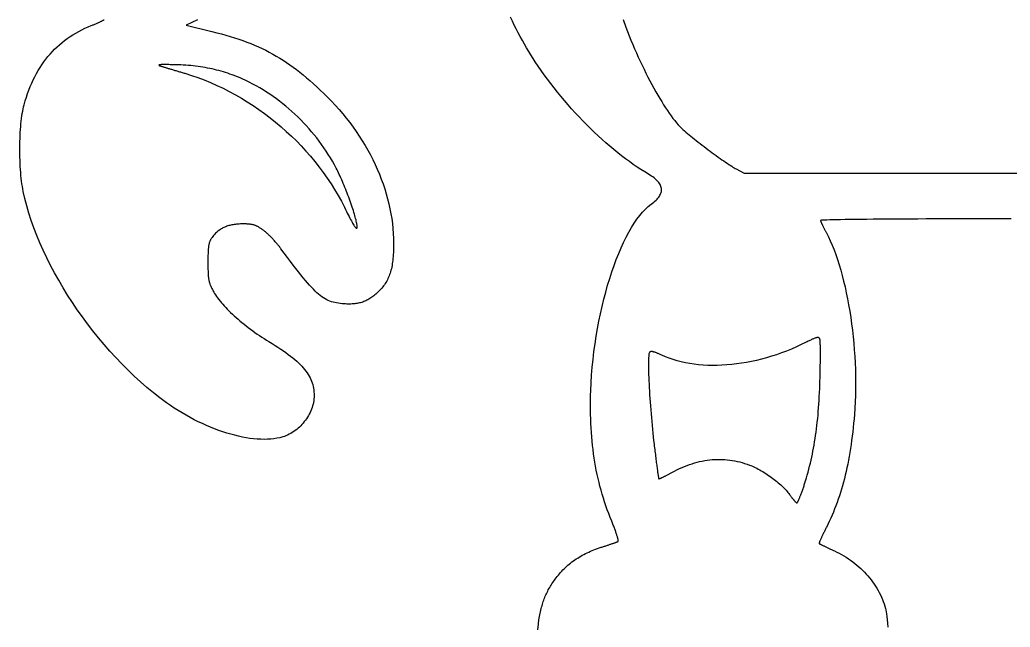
# Model space of a CAD drawing. Extents: x -419 to 419, y -275 to 1047.
# Drawn here: x -190.9 to -137.2, y 295.7 to 328.6 of the extents above; entities that cross this region are included whole.
import ezdxf

# ---------------------------------------------------------------- set-up
doc = ezdxf.new("R2010")
doc.units = 0
doc.layers.get('0').update_dxf_attribs({"linetype": 'CONTINUOUS'})

msp = doc.modelspace()

# ---------------------------------------------------------------- linework, layer by layer
for points in [[(-181.275, 328.588), (-181.892, 328.306), (-180.493, 327.957), (-180.234, 327.891), (-179.982, 327.824), (-179.737, 327.755), (-179.498, 327.684), (-179.265, 327.611), (-179.038, 327.536), (-178.816, 327.458), (-178.599, 327.378), (-178.387, 327.296), (-178.179, 327.21), (-177.975, 327.122), (-177.775, 327.03), (-177.579, 326.934), (-177.385, 326.835), (-177.194, 326.732), (-177.006, 326.625), (-176.82, 326.514), (-176.635, 326.398), (-176.452, 326.278), (-176.269, 326.153), (-176.088, 326.023), (-175.907, 325.888), (-175.726, 325.747), (-175.544, 325.601), (-175.362, 325.449), (-175.179, 325.291), (-174.995, 325.127), (-174.809, 324.957), (-174.622, 324.78), (-174.431, 324.597), (-174.239, 324.406), (-174.021, 324.184), (-173.81, 323.958), (-173.605, 323.729), (-173.406, 323.496), (-173.213, 323.259), (-173.027, 323.02), (-172.847, 322.777), (-172.673, 322.532), (-172.507, 322.284), (-172.347, 322.034), (-172.193, 321.781), (-172.047, 321.526), (-171.907, 321.269), (-171.774, 321.011), (-171.649, 320.75), (-171.53, 320.488), (-171.419, 320.224), (-171.314, 319.959), (-171.218, 319.693), (-171.128, 319.426), (-171.046, 319.158), (-170.971, 318.89), (-170.904, 318.62), (-170.844, 318.351), (-170.793, 318.081), (-170.749, 317.812), (-170.713, 317.542), (-170.684, 317.273), (-170.664, 317.004), (-170.652, 316.735), (-170.648, 316.468), (-170.648, 316.341), (-170.65, 316.218), (-170.654, 316.099), (-170.658, 315.984), (-170.665, 315.873), (-170.672, 315.765), (-170.681, 315.661), (-170.692, 315.56), (-170.704, 315.462), (-170.718, 315.367), (-170.734, 315.275), (-170.751, 315.186), (-170.77, 315.1), (-170.79, 315.016), (-170.813, 314.935), (-170.837, 314.856), (-170.863, 314.779), (-170.891, 314.705), (-170.921, 314.632), (-170.953, 314.562), (-170.987, 314.493), (-171.023, 314.426), (-171.061, 314.36), (-171.102, 314.296), (-171.144, 314.233), (-171.188, 314.171), (-171.235, 314.111), (-171.284, 314.051), (-171.336, 313.992), (-171.389, 313.934), (-171.445, 313.876), (-171.499, 313.824), (-171.553, 313.773), (-171.606, 313.725), (-171.659, 313.679), (-171.713, 313.635), (-171.766, 313.594), (-171.82, 313.555), (-171.873, 313.517), (-171.927, 313.482), (-171.982, 313.449), (-172.037, 313.418), (-172.092, 313.389), (-172.148, 313.363), (-172.204, 313.338), (-172.261, 313.315), (-172.319, 313.294), (-172.378, 313.275), (-172.438, 313.257), (-172.499, 313.242), (-172.56, 313.228), (-172.623, 313.217), (-172.688, 313.207), (-172.753, 313.199), (-172.82, 313.192), (-172.888, 313.187), (-172.957, 313.184), (-173.029, 313.183), (-173.101, 313.183), (-173.176, 313.185), (-173.252, 313.188), (-173.33, 313.193), (-173.438, 313.202), (-173.541, 313.213), (-173.641, 313.226), (-173.738, 313.242), (-173.831, 313.262), (-173.922, 313.285), (-174.012, 313.311), (-174.1, 313.343), (-174.186, 313.379), (-174.273, 313.42), (-174.359, 313.467), (-174.445, 313.52), (-174.532, 313.579), (-174.621, 313.645), (-174.711, 313.718), (-174.803, 313.798), (-174.898, 313.887), (-174.996, 313.984), (-175.098, 314.09), (-175.203, 314.204), (-175.313, 314.329), (-175.427, 314.463), (-175.547, 314.607), (-175.673, 314.763), (-175.805, 314.929), (-175.943, 315.107), (-176.089, 315.296), (-176.242, 315.498), (-176.404, 315.713), (-176.573, 315.941), (-176.752, 316.182), (-176.78, 316.219), (-176.809, 316.257), (-176.838, 316.295), (-176.869, 316.333), (-176.9, 316.372), (-176.931, 316.41), (-176.964, 316.449), (-176.997, 316.488), (-177.03, 316.526), (-177.063, 316.564), (-177.097, 316.603), (-177.131, 316.64), (-177.166, 316.678), (-177.2, 316.715), (-177.235, 316.751), (-177.269, 316.787), (-177.303, 316.822), (-177.337, 316.857), (-177.371, 316.89), (-177.405, 316.923), (-177.438, 316.955), (-177.471, 316.986), (-177.503, 317.015), (-177.534, 317.044), (-177.565, 317.071), (-177.595, 317.097), (-177.624, 317.122), (-177.653, 317.145), (-177.68, 317.166), (-177.707, 317.186), (-177.732, 317.204), (-177.771, 317.231), (-177.808, 317.256), (-177.843, 317.28), (-177.878, 317.302), (-177.911, 317.323), (-177.944, 317.343), (-177.975, 317.361), (-178.007, 317.379), (-178.037, 317.395), (-178.068, 317.41), (-178.098, 317.423), (-178.128, 317.436), (-178.158, 317.448), (-178.189, 317.458), (-178.22, 317.468), (-178.251, 317.477), (-178.283, 317.485), (-178.316, 317.492), (-178.349, 317.498), (-178.384, 317.503), (-178.42, 317.508), (-178.457, 317.512), (-178.496, 317.515), (-178.536, 317.518), (-178.578, 317.52), (-178.621, 317.522), (-178.667, 317.523), (-178.715, 317.524), (-178.765, 317.524), (-178.818, 317.524), (-178.873, 317.523), (-178.945, 317.522), (-179.016, 317.519), (-179.085, 317.515), (-179.152, 317.51), (-179.217, 317.503), (-179.282, 317.495), (-179.344, 317.485), (-179.406, 317.474), (-179.465, 317.462), (-179.524, 317.448), (-179.581, 317.432), (-179.636, 317.415), (-179.691, 317.397), (-179.744, 317.377), (-179.795, 317.356), (-179.846, 317.333), (-179.896, 317.309), (-179.944, 317.283), (-179.991, 317.255), (-180.037, 317.226), (-180.082, 317.195), (-180.126, 317.163), (-180.169, 317.129), (-180.212, 317.093), (-180.253, 317.056), (-180.293, 317.017), (-180.333, 316.976), (-180.371, 316.934), (-180.409, 316.89), (-180.446, 316.844), (-180.483, 316.796), (-180.501, 316.772), (-180.518, 316.747), (-180.534, 316.722), (-180.55, 316.697), (-180.564, 316.673), (-180.578, 316.647), (-180.591, 316.622), (-180.603, 316.595), (-180.614, 316.568), (-180.624, 316.54), (-180.634, 316.51), (-180.643, 316.48), (-180.651, 316.448), (-180.658, 316.414), (-180.665, 316.379), (-180.672, 316.341), (-180.677, 316.302), (-180.682, 316.261), (-180.687, 316.217), (-180.691, 316.17), (-180.695, 316.121), (-180.698, 316.07), (-180.7, 316.015), (-180.703, 315.957), (-180.704, 315.896), (-180.706, 315.831), (-180.707, 315.763), (-180.708, 315.691), (-180.709, 315.615), (-180.709, 315.535), (-180.709, 315.452), (-180.709, 315.362), (-180.709, 315.277), (-180.708, 315.197), (-180.707, 315.121), (-180.706, 315.049), (-180.704, 314.981), (-180.702, 314.917), (-180.7, 314.856), (-180.696, 314.799), (-180.693, 314.744), (-180.688, 314.692), (-180.683, 314.642), (-180.677, 314.594), (-180.671, 314.549), (-180.663, 314.505), (-180.655, 314.462), (-180.645, 314.421), (-180.635, 314.381), (-180.624, 314.341), (-180.611, 314.302), (-180.598, 314.263), (-180.583, 314.225), (-180.567, 314.186), (-180.55, 314.146), (-180.532, 314.106), (-180.512, 314.064), (-180.49, 314.022), (-180.468, 313.978), (-180.443, 313.932), (-180.418, 313.885), (-180.39, 313.835), (-180.345, 313.757), (-180.295, 313.677), (-180.241, 313.596), (-180.182, 313.513), (-180.12, 313.429), (-180.053, 313.344), (-179.981, 313.257), (-179.907, 313.17), (-179.828, 313.082), (-179.746, 312.993), (-179.66, 312.903), (-179.571, 312.813), (-179.478, 312.722), (-179.383, 312.632), (-179.284, 312.541), (-179.183, 312.449), (-179.079, 312.358), (-178.972, 312.267), (-178.863, 312.177), (-178.751, 312.086), (-178.638, 311.996), (-178.522, 311.907), (-178.404, 311.819), (-178.284, 311.731), (-178.162, 311.644), (-178.039, 311.558), (-177.915, 311.474), (-177.789, 311.39), (-177.661, 311.308), (-177.533, 311.228), (-177.404, 311.149), (-177.233, 311.046), (-177.069, 310.944), (-176.913, 310.843), (-176.763, 310.745), (-176.62, 310.647), (-176.484, 310.552), (-176.355, 310.457), (-176.232, 310.363), (-176.115, 310.27), (-176.004, 310.179), (-175.9, 310.087), (-175.802, 309.997), (-175.71, 309.907), (-175.624, 309.817), (-175.543, 309.727), (-175.468, 309.638), (-175.399, 309.548), (-175.335, 309.459), (-175.277, 309.369), (-175.224, 309.278), (-175.176, 309.187), (-175.133, 309.096), (-175.095, 309.004), (-175.061, 308.91), (-175.033, 308.816), (-175.009, 308.721), (-174.99, 308.624), (-174.975, 308.526), (-174.965, 308.427), (-174.959, 308.326), (-174.957, 308.223), (-174.959, 308.131), (-174.966, 308.038), (-174.978, 307.945), (-174.994, 307.853), (-175.014, 307.76), (-175.038, 307.668), (-175.067, 307.577), (-175.099, 307.487), (-175.135, 307.397), (-175.175, 307.309), (-175.219, 307.222), (-175.266, 307.136), (-175.316, 307.052), (-175.37, 306.969), (-175.426, 306.889), (-175.486, 306.81), (-175.549, 306.734), (-175.614, 306.66), (-175.682, 306.588), (-175.752, 306.519), (-175.825, 306.453), (-175.9, 306.39), (-175.977, 306.33), (-176.056, 306.273), (-176.138, 306.22), (-176.221, 306.17), (-176.305, 306.124), (-176.392, 306.082), (-176.479, 306.044), (-176.568, 306.01), (-176.659, 305.981), (-176.81, 305.94), (-176.968, 305.907), (-177.133, 305.882), (-177.303, 305.864), (-177.479, 305.853), (-177.66, 305.85), (-177.846, 305.853), (-178.037, 305.864), (-178.232, 305.882), (-178.43, 305.906), (-178.633, 305.938), (-178.839, 305.976), (-179.048, 306.02), (-179.26, 306.071), (-179.474, 306.129), (-179.69, 306.192), (-179.907, 306.262), (-180.126, 306.338), (-180.347, 306.42), (-180.567, 306.508), (-180.789, 306.601), (-181.01, 306.701), (-181.231, 306.806), (-181.452, 306.916), (-181.672, 307.032), (-181.89, 307.153), (-182.107, 307.28), (-182.323, 307.411), (-182.536, 307.548), (-182.746, 307.689), (-182.954, 307.836), (-183.311, 308.101), (-183.665, 308.379), (-184.015, 308.669), (-184.362, 308.971), (-184.703, 309.283), (-185.04, 309.606), (-185.372, 309.939), (-185.698, 310.28), (-186.018, 310.63), (-186.332, 310.988), (-186.638, 311.354), (-186.938, 311.726), (-187.23, 312.104), (-187.513, 312.488), (-187.789, 312.877), (-188.055, 313.27), (-188.312, 313.667), (-188.56, 314.067), (-188.797, 314.47), (-189.024, 314.874), (-189.24, 315.281), (-189.445, 315.687), (-189.638, 316.095), (-189.819, 316.501), (-189.988, 316.907), (-190.144, 317.311), (-190.286, 317.713), (-190.415, 318.112), (-190.529, 318.508), (-190.63, 318.9), (-190.715, 319.288), (-190.74, 319.42), (-190.763, 319.558), (-190.785, 319.701), (-190.804, 319.848), (-190.822, 320), (-190.839, 320.155), (-190.853, 320.314), (-190.865, 320.476), (-190.876, 320.641), (-190.885, 320.807), (-190.892, 320.975), (-190.898, 321.144), (-190.901, 321.314), (-190.903, 321.484), (-190.904, 321.654), (-190.902, 321.823), (-190.899, 321.991), (-190.893, 322.158), (-190.887, 322.323), (-190.878, 322.485), (-190.868, 322.645), (-190.856, 322.801), (-190.842, 322.953), (-190.826, 323.102), (-190.809, 323.245), (-190.79, 323.384), (-190.77, 323.517), (-190.747, 323.645), (-190.723, 323.765), (-190.697, 323.88), (-190.67, 323.986), (-190.611, 324.191), (-190.549, 324.392), (-190.482, 324.587), (-190.412, 324.779), (-190.337, 324.966), (-190.259, 325.148), (-190.177, 325.327), (-190.091, 325.5), (-190.001, 325.67), (-189.907, 325.834), (-189.809, 325.995), (-189.707, 326.151), (-189.602, 326.302), (-189.492, 326.449), (-189.379, 326.592), (-189.261, 326.73), (-189.14, 326.864), (-189.015, 326.994), (-188.886, 327.119), (-188.752, 327.239), (-188.615, 327.355), (-188.474, 327.467), (-188.329, 327.575), (-188.181, 327.678), (-188.028, 327.776), (-187.871, 327.87), (-187.71, 327.96), (-187.546, 328.045), (-187.377, 328.126), (-187.205, 328.203), (-187.028, 328.275), (-186.987, 328.291), (-186.947, 328.308), (-186.907, 328.324), (-186.867, 328.34), (-186.829, 328.356), (-186.791, 328.372), (-186.754, 328.388), (-186.717, 328.404), (-186.682, 328.42), (-186.648, 328.435), (-186.615, 328.45), (-186.582, 328.465), (-186.551, 328.48), (-186.522, 328.494), (-186.493, 328.508), (-186.466, 328.522), (-186.44, 328.535), (-186.415, 328.548), (-186.392, 328.56), (-186.371, 328.572), (-186.351, 328.584), (-186.333, 328.594)], [(-162.832, 295.526), (-162.817, 295.688), (-162.804, 295.823), (-162.793, 295.931), (-162.783, 296.011), (-162.776, 296.063), (-162.76, 296.157), (-162.743, 296.248), (-162.725, 296.338), (-162.707, 296.426), (-162.688, 296.511), (-162.669, 296.595), (-162.649, 296.677), (-162.628, 296.757), (-162.606, 296.835), (-162.583, 296.913), (-162.559, 296.988), (-162.534, 297.063), (-162.509, 297.136), (-162.482, 297.208), (-162.454, 297.279), (-162.426, 297.349), (-162.396, 297.418), (-162.364, 297.486), (-162.332, 297.554), (-162.298, 297.621), (-162.264, 297.688), (-162.227, 297.754), (-162.19, 297.82), (-162.151, 297.886), (-162.11, 297.952), (-162.068, 298.018), (-162.025, 298.084), (-161.98, 298.15), (-161.933, 298.216), (-161.885, 298.282), (-161.835, 298.349), (-161.777, 298.424), (-161.718, 298.497), (-161.658, 298.569), (-161.597, 298.639), (-161.534, 298.707), (-161.47, 298.775), (-161.405, 298.84), (-161.338, 298.905), (-161.27, 298.968), (-161.2, 299.029), (-161.129, 299.089), (-161.057, 299.148), (-160.983, 299.205), (-160.908, 299.261), (-160.831, 299.315), (-160.753, 299.368), (-160.673, 299.42), (-160.592, 299.47), (-160.51, 299.519), (-160.426, 299.566), (-160.341, 299.613), (-160.254, 299.657), (-160.166, 299.701), (-160.076, 299.743), (-159.984, 299.784), (-159.891, 299.823), (-159.797, 299.861), (-159.701, 299.898), (-159.603, 299.933), (-159.504, 299.968), (-159.403, 300), (-159.359, 300.015), (-159.314, 300.029), (-159.271, 300.043), (-159.227, 300.057), (-159.184, 300.071), (-159.142, 300.085), (-159.101, 300.098), (-159.06, 300.112), (-159.02, 300.125), (-158.981, 300.138), (-158.943, 300.15), (-158.906, 300.163), (-158.87, 300.175), (-158.835, 300.187), (-158.802, 300.198), (-158.769, 300.209), (-158.738, 300.22), (-158.709, 300.231), (-158.68, 300.24), (-158.654, 300.25), (-158.629, 300.259), (-158.605, 300.267), (-158.584, 300.275), (-158.564, 300.283), (-158.546, 300.29), (-158.53, 300.296), (-158.516, 300.302), (-158.504, 300.307), (-158.494, 300.311), (-158.486, 300.315), (-158.481, 300.318), (-158.477, 300.322), (-158.474, 300.329), (-158.473, 300.339), (-158.473, 300.351), (-158.474, 300.366), (-158.476, 300.384), (-158.48, 300.404), (-158.484, 300.426), (-158.49, 300.451), (-158.496, 300.478), (-158.504, 300.507), (-158.512, 300.538), (-158.522, 300.571), (-158.532, 300.606), (-158.544, 300.643), (-158.556, 300.681), (-158.569, 300.721), (-158.583, 300.763), (-158.598, 300.806), (-158.613, 300.851), (-158.629, 300.897), (-158.647, 300.945), (-158.664, 300.993), (-158.683, 301.043), (-158.702, 301.094), (-158.722, 301.146), (-158.742, 301.199), (-158.763, 301.252), (-158.785, 301.306), (-158.807, 301.361), (-158.83, 301.417), (-158.913, 301.624), (-158.993, 301.832), (-159.07, 302.04), (-159.143, 302.248), (-159.214, 302.458), (-159.281, 302.668), (-159.344, 302.879), (-159.405, 303.092), (-159.463, 303.305), (-159.517, 303.52), (-159.568, 303.736), (-159.617, 303.953), (-159.662, 304.172), (-159.704, 304.393), (-159.743, 304.615), (-159.779, 304.839), (-159.811, 305.065), (-159.841, 305.293), (-159.868, 305.524), (-159.892, 305.756), (-159.913, 305.991), (-159.931, 306.228), (-159.946, 306.468), (-159.958, 306.711), (-159.967, 306.956), (-159.973, 307.204), (-159.977, 307.455), (-159.977, 307.71), (-159.975, 307.967), (-159.97, 308.228), (-159.962, 308.492), (-159.943, 308.914), (-159.916, 309.338), (-159.881, 309.761), (-159.839, 310.183), (-159.789, 310.604), (-159.732, 311.023), (-159.668, 311.439), (-159.598, 311.85), (-159.521, 312.258), (-159.438, 312.66), (-159.349, 313.056), (-159.254, 313.446), (-159.154, 313.828), (-159.048, 314.202), (-158.938, 314.567), (-158.823, 314.922), (-158.703, 315.267), (-158.579, 315.601), (-158.451, 315.923), (-158.32, 316.232), (-158.184, 316.528), (-158.046, 316.81), (-157.904, 317.077), (-157.76, 317.329), (-157.613, 317.564), (-157.463, 317.782), (-157.312, 317.983), (-157.158, 318.165), (-157.003, 318.328), (-156.847, 318.47), (-156.689, 318.593), (-156.615, 318.647), (-156.546, 318.701), (-156.483, 318.755), (-156.424, 318.808), (-156.371, 318.862), (-156.324, 318.916), (-156.281, 318.97), (-156.244, 319.023), (-156.212, 319.077), (-156.185, 319.131), (-156.164, 319.184), (-156.148, 319.237), (-156.137, 319.291), (-156.131, 319.344), (-156.131, 319.397), (-156.135, 319.449), (-156.145, 319.502), (-156.161, 319.555), (-156.181, 319.607), (-156.207, 319.66), (-156.238, 319.712), (-156.275, 319.764), (-156.316, 319.816), (-156.363, 319.867), (-156.415, 319.919), (-156.472, 319.97), (-156.535, 320.021), (-156.603, 320.072), (-156.676, 320.123), (-156.754, 320.173), (-156.837, 320.223), (-157.04, 320.345), (-157.245, 320.473), (-157.452, 320.609), (-157.66, 320.751), (-157.87, 320.9), (-158.08, 321.056), (-158.292, 321.217), (-158.503, 321.385), (-158.715, 321.558), (-158.928, 321.736), (-159.139, 321.92), (-159.351, 322.109), (-159.562, 322.302), (-159.772, 322.5), (-159.981, 322.702), (-160.188, 322.908), (-160.394, 323.117), (-160.598, 323.331), (-160.8, 323.547), (-161, 323.767), (-161.197, 323.989), (-161.391, 324.214), (-161.582, 324.442), (-161.77, 324.671), (-161.955, 324.903), (-162.135, 325.136), (-162.312, 325.37), (-162.485, 325.605), (-162.653, 325.842), (-162.816, 326.079), (-162.974, 326.316), (-163.093, 326.5), (-163.21, 326.687), (-163.327, 326.879), (-163.442, 327.073), (-163.557, 327.271), (-163.67, 327.472), (-163.781, 327.676), (-163.891, 327.882), (-164, 328.091), (-164.106, 328.302), (-164.211, 328.514), (-164.314, 328.728)], [(-158.216, 328.606), (-158.06, 328.181), (-157.97, 327.948), (-157.878, 327.715), (-157.784, 327.483), (-157.687, 327.252), (-157.589, 327.023), (-157.489, 326.795), (-157.388, 326.57), (-157.285, 326.347), (-157.182, 326.127), (-157.077, 325.911), (-156.971, 325.697), (-156.865, 325.488), (-156.758, 325.282), (-156.652, 325.081), (-156.545, 324.884), (-156.438, 324.693), (-156.331, 324.507), (-156.225, 324.326), (-156.12, 324.152), (-156.015, 323.984), (-155.911, 323.822), (-155.809, 323.667), (-155.707, 323.52), (-155.608, 323.38), (-155.51, 323.248), (-155.413, 323.125), (-155.319, 323.009), (-155.227, 322.903), (-155.138, 322.806), (-155.051, 322.718), (-154.967, 322.64), (-154.892, 322.575), (-154.812, 322.507), (-154.727, 322.435), (-154.638, 322.361), (-154.545, 322.285), (-154.448, 322.207), (-154.348, 322.127), (-154.246, 322.046), (-154.141, 321.964), (-154.034, 321.881), (-153.926, 321.798), (-153.817, 321.714), (-153.707, 321.631), (-153.597, 321.548), (-153.487, 321.466), (-153.377, 321.385), (-153.269, 321.306), (-153.162, 321.228), (-153.056, 321.152), (-152.953, 321.078), (-152.853, 321.007), (-152.755, 320.939), (-152.661, 320.874), (-152.571, 320.813), (-152.485, 320.755), (-152.404, 320.702), (-152.328, 320.653), (-152.257, 320.608), (-152.193, 320.569), (-152.134, 320.535), (-152.083, 320.507), (-151.655, 320.282), (-137.505, 320.282), (-136.374, 320.282)], [(-172.657, 317.609), (-172.67, 317.672), (-172.685, 317.741), (-172.704, 317.815), (-172.724, 317.893), (-172.747, 317.976), (-172.773, 318.063), (-172.8, 318.153), (-172.829, 318.247), (-172.86, 318.344), (-172.893, 318.443), (-172.928, 318.545), (-172.964, 318.648), (-173.001, 318.754), (-173.039, 318.86), (-173.078, 318.967), (-173.119, 319.076), (-173.16, 319.184), (-173.202, 319.292), (-173.244, 319.4), (-173.287, 319.507), (-173.33, 319.613), (-173.374, 319.718), (-173.417, 319.821), (-173.46, 319.922), (-173.504, 320.02), (-173.547, 320.116), (-173.589, 320.208), (-173.631, 320.297), (-173.672, 320.383), (-173.712, 320.464), (-173.752, 320.541), (-173.854, 320.732), (-173.96, 320.921), (-174.071, 321.108), (-174.185, 321.293), (-174.303, 321.476), (-174.425, 321.657), (-174.551, 321.835), (-174.68, 322.011), (-174.813, 322.184), (-174.95, 322.355), (-175.089, 322.523), (-175.232, 322.688), (-175.378, 322.851), (-175.528, 323.01), (-175.68, 323.167), (-175.835, 323.321), (-175.994, 323.471), (-176.155, 323.619), (-176.319, 323.763), (-176.485, 323.903), (-176.654, 324.04), (-176.826, 324.174), (-177, 324.304), (-177.176, 324.431), (-177.355, 324.553), (-177.536, 324.672), (-177.719, 324.787), (-177.904, 324.898), (-178.091, 325.005), (-178.28, 325.108), (-178.471, 325.207), (-178.585, 325.263), (-178.7, 325.318), (-178.815, 325.371), (-178.931, 325.422), (-179.046, 325.472), (-179.163, 325.519), (-179.279, 325.565), (-179.397, 325.609), (-179.515, 325.651), (-179.633, 325.691), (-179.752, 325.73), (-179.872, 325.767), (-179.992, 325.802), (-180.114, 325.835), (-180.236, 325.867), (-180.358, 325.896), (-180.482, 325.925), (-180.606, 325.951), (-180.732, 325.976), (-180.858, 325.999), (-180.986, 326.02), (-181.114, 326.04), (-181.244, 326.058), (-181.374, 326.075), (-181.506, 326.09), (-181.639, 326.103), (-181.773, 326.114), (-181.909, 326.124), (-182.045, 326.133), (-182.183, 326.139), (-182.323, 326.145), (-182.42, 326.148), (-182.512, 326.15), (-182.599, 326.153), (-182.68, 326.155), (-182.757, 326.156), (-182.829, 326.158), (-182.896, 326.159), (-182.958, 326.16), (-183.015, 326.16), (-183.068, 326.16), (-183.117, 326.16), (-183.16, 326.159), (-183.2, 326.158), (-183.235, 326.157), (-183.266, 326.155), (-183.292, 326.153), (-183.315, 326.15), (-183.333, 326.148), (-183.348, 326.144), (-183.358, 326.14), (-183.365, 326.136), (-183.368, 326.132), (-183.367, 326.127), (-183.363, 326.121), (-183.355, 326.115), (-183.344, 326.109), (-183.329, 326.102), (-183.311, 326.095), (-183.29, 326.087), (-183.265, 326.079), (-183.238, 326.071), (-183.216, 326.064), (-183.193, 326.057), (-183.167, 326.049), (-183.14, 326.041), (-183.11, 326.032), (-183.079, 326.023), (-183.046, 326.013), (-183.011, 326.002), (-182.975, 325.991), (-182.937, 325.98), (-182.897, 325.968), (-182.857, 325.956), (-182.815, 325.944), (-182.772, 325.931), (-182.728, 325.918), (-182.683, 325.904), (-182.637, 325.891), (-182.591, 325.877), (-182.543, 325.863), (-182.496, 325.848), (-182.447, 325.834), (-182.398, 325.819), (-182.349, 325.805), (-182.3, 325.79), (-182.251, 325.775), (-182.201, 325.761), (-182.152, 325.746), (-182.102, 325.731), (-182.053, 325.717), (-182.004, 325.702), (-181.956, 325.688), (-181.605, 325.578), (-181.256, 325.458), (-180.91, 325.327), (-180.566, 325.187), (-180.225, 325.036), (-179.888, 324.876), (-179.553, 324.706), (-179.223, 324.527), (-178.897, 324.339), (-178.575, 324.143), (-178.257, 323.938), (-177.945, 323.724), (-177.637, 323.503), (-177.335, 323.274), (-177.039, 323.038), (-176.749, 322.794), (-176.465, 322.543), (-176.188, 322.285), (-175.918, 322.021), (-175.655, 321.751), (-175.399, 321.474), (-175.151, 321.192), (-174.911, 320.904), (-174.68, 320.61), (-174.457, 320.312), (-174.242, 320.009), (-174.037, 319.7), (-173.842, 319.388), (-173.656, 319.071), (-173.48, 318.751), (-173.314, 318.426), (-173.259, 318.314), (-173.206, 318.208), (-173.155, 318.107), (-173.107, 318.013), (-173.061, 317.924), (-173.018, 317.841), (-172.977, 317.764), (-172.938, 317.693), (-172.902, 317.628), (-172.868, 317.568), (-172.837, 317.515), (-172.807, 317.467), (-172.78, 317.424), (-172.755, 317.387), (-172.732, 317.356), (-172.712, 317.331), (-172.694, 317.311), (-172.678, 317.297), (-172.664, 317.288), (-172.652, 317.285), (-172.642, 317.287), (-172.635, 317.295), (-172.629, 317.309), (-172.625, 317.327), (-172.624, 317.352), (-172.624, 317.381), (-172.627, 317.416), (-172.631, 317.456), (-172.638, 317.502), (-172.646, 317.553), (-172.657, 317.609)], [(-137.181, 317.802), (-137.728, 317.802), (-138.267, 317.802), (-138.799, 317.801), (-139.321, 317.8), (-139.835, 317.799), (-140.338, 317.798), (-140.831, 317.797), (-141.312, 317.795), (-141.78, 317.793), (-142.236, 317.791), (-142.678, 317.789), (-143.105, 317.786), (-143.518, 317.784), (-143.914, 317.781), (-144.294, 317.778), (-144.656, 317.775), (-145, 317.771), (-145.326, 317.768), (-145.632, 317.765), (-145.917, 317.761), (-146.182, 317.757), (-146.424, 317.753), (-146.645, 317.749), (-146.842, 317.745), (-147.015, 317.741), (-147.164, 317.737), (-147.287, 317.732), (-147.384, 317.728), (-147.454, 317.723), (-147.497, 317.718), (-147.511, 317.714), (-147.511, 317.708), (-147.51, 317.701), (-147.508, 317.693), (-147.505, 317.683), (-147.501, 317.671), (-147.496, 317.659), (-147.491, 317.645), (-147.485, 317.629), (-147.478, 317.613), (-147.471, 317.595), (-147.463, 317.577), (-147.454, 317.557), (-147.445, 317.536), (-147.435, 317.514), (-147.424, 317.491), (-147.413, 317.468), (-147.402, 317.443), (-147.389, 317.418), (-147.377, 317.392), (-147.364, 317.366), (-147.35, 317.338), (-147.336, 317.311), (-147.322, 317.282), (-147.307, 317.253), (-147.292, 317.224), (-147.277, 317.194), (-147.261, 317.164), (-147.245, 317.134), (-147.229, 317.103), (-147.213, 317.072), (-147.196, 317.041), (-147.087, 316.831), (-146.982, 316.607), (-146.879, 316.371), (-146.78, 316.124), (-146.685, 315.865), (-146.592, 315.596), (-146.504, 315.317), (-146.418, 315.028), (-146.337, 314.731), (-146.259, 314.426), (-146.186, 314.113), (-146.116, 313.793), (-146.051, 313.467), (-145.989, 313.136), (-145.932, 312.799), (-145.879, 312.458), (-145.831, 312.112), (-145.787, 311.764), (-145.748, 311.412), (-145.714, 311.059), (-145.685, 310.704), (-145.66, 310.348), (-145.64, 309.992), (-145.626, 309.636), (-145.617, 309.281), (-145.613, 308.927), (-145.614, 308.576), (-145.621, 308.227), (-145.634, 307.882), (-145.652, 307.54), (-145.676, 307.203), (-145.697, 306.959), (-145.719, 306.719), (-145.743, 306.483), (-145.769, 306.25), (-145.797, 306.021), (-145.826, 305.796), (-145.857, 305.574), (-145.89, 305.355), (-145.925, 305.14), (-145.961, 304.928), (-146, 304.719), (-146.04, 304.513), (-146.083, 304.31), (-146.127, 304.11), (-146.173, 303.913), (-146.221, 303.719), (-146.272, 303.527), (-146.324, 303.338), (-146.378, 303.151), (-146.434, 302.967), (-146.493, 302.785), (-146.553, 302.606), (-146.616, 302.429), (-146.681, 302.253), (-146.747, 302.08), (-146.816, 301.909), (-146.888, 301.74), (-146.961, 301.572), (-147.037, 301.407), (-147.115, 301.242), (-147.195, 301.08), (-147.217, 301.035), (-147.24, 300.99), (-147.261, 300.946), (-147.283, 300.903), (-147.304, 300.861), (-147.324, 300.819), (-147.344, 300.778), (-147.363, 300.738), (-147.382, 300.699), (-147.4, 300.661), (-147.418, 300.624), (-147.435, 300.588), (-147.451, 300.553), (-147.467, 300.52), (-147.481, 300.488), (-147.495, 300.457), (-147.508, 300.428), (-147.521, 300.4), (-147.532, 300.374), (-147.543, 300.349), (-147.553, 300.327), (-147.561, 300.306), (-147.569, 300.286), (-147.576, 300.269), (-147.582, 300.254), (-147.587, 300.24), (-147.59, 300.229), (-147.593, 300.22), (-147.594, 300.212), (-147.595, 300.208), (-147.594, 300.205), (-147.591, 300.203), (-147.586, 300.201), (-147.579, 300.197), (-147.57, 300.192), (-147.559, 300.186), (-147.546, 300.18), (-147.531, 300.173), (-147.515, 300.164), (-147.496, 300.155), (-147.476, 300.145), (-147.454, 300.135), (-147.43, 300.124), (-147.405, 300.112), (-147.379, 300.099), (-147.351, 300.086), (-147.322, 300.072), (-147.291, 300.057), (-147.259, 300.042), (-147.226, 300.026), (-147.192, 300.01), (-147.157, 299.994), (-147.12, 299.977), (-147.083, 299.959), (-147.045, 299.941), (-147.006, 299.923), (-146.966, 299.905), (-146.926, 299.886), (-146.885, 299.867), (-146.843, 299.847), (-146.801, 299.828), (-146.758, 299.808), (-146.626, 299.745), (-146.497, 299.679), (-146.369, 299.609), (-146.244, 299.537), (-146.122, 299.461), (-146.001, 299.382), (-145.883, 299.3), (-145.768, 299.216), (-145.656, 299.128), (-145.546, 299.038), (-145.438, 298.946), (-145.334, 298.851), (-145.233, 298.753), (-145.134, 298.653), (-145.039, 298.551), (-144.947, 298.447), (-144.858, 298.341), (-144.772, 298.232), (-144.69, 298.122), (-144.611, 298.01), (-144.536, 297.896), (-144.464, 297.78), (-144.396, 297.663), (-144.331, 297.544), (-144.271, 297.424), (-144.214, 297.302), (-144.161, 297.179), (-144.112, 297.055), (-144.068, 296.93), (-144.027, 296.804), (-143.991, 296.677), (-143.974, 296.603), (-143.957, 296.508), (-143.939, 296.389), (-143.921, 296.247), (-143.902, 296.08), (-143.883, 295.888), (-143.863, 295.67)], [(-148.324, 303.603), (-148.277, 303.76), (-148.231, 303.917), (-148.187, 304.075), (-148.144, 304.233), (-148.103, 304.393), (-148.064, 304.553), (-148.026, 304.715), (-147.99, 304.877), (-147.955, 305.041), (-147.922, 305.207), (-147.89, 305.375), (-147.859, 305.544), (-147.831, 305.715), (-147.803, 305.888), (-147.777, 306.063), (-147.752, 306.241), (-147.729, 306.421), (-147.707, 306.603), (-147.687, 306.789), (-147.667, 306.977), (-147.649, 307.168), (-147.633, 307.362), (-147.617, 307.56), (-147.603, 307.76), (-147.59, 307.965), (-147.578, 308.173), (-147.567, 308.384), (-147.558, 308.6), (-147.55, 308.82), (-147.542, 309.044), (-147.539, 309.153), (-147.536, 309.261), (-147.534, 309.368), (-147.531, 309.474), (-147.529, 309.579), (-147.527, 309.682), (-147.525, 309.783), (-147.524, 309.882), (-147.522, 309.98), (-147.521, 310.075), (-147.52, 310.167), (-147.519, 310.257), (-147.519, 310.345), (-147.519, 310.429), (-147.519, 310.511), (-147.519, 310.589), (-147.519, 310.664), (-147.52, 310.736), (-147.521, 310.804), (-147.522, 310.868), (-147.523, 310.929), (-147.525, 310.985), (-147.526, 311.037), (-147.528, 311.084), (-147.53, 311.127), (-147.533, 311.165), (-147.535, 311.198), (-147.538, 311.226), (-147.541, 311.249), (-147.544, 311.267), (-147.547, 311.279), (-147.553, 311.293), (-147.559, 311.306), (-147.566, 311.318), (-147.573, 311.329), (-147.58, 311.339), (-147.589, 311.347), (-147.598, 311.354), (-147.608, 311.36), (-147.619, 311.365), (-147.631, 311.368), (-147.644, 311.371), (-147.658, 311.371), (-147.674, 311.371), (-147.691, 311.369), (-147.71, 311.366), (-147.73, 311.361), (-147.752, 311.356), (-147.776, 311.348), (-147.802, 311.339), (-147.829, 311.329), (-147.859, 311.317), (-147.891, 311.304), (-147.925, 311.289), (-147.961, 311.273), (-148, 311.255), (-148.042, 311.235), (-148.086, 311.214), (-148.132, 311.191), (-148.182, 311.166), (-148.234, 311.14), (-148.289, 311.112), (-148.553, 310.983), (-148.818, 310.861), (-149.086, 310.745), (-149.355, 310.637), (-149.625, 310.535), (-149.896, 310.44), (-150.167, 310.353), (-150.439, 310.272), (-150.711, 310.198), (-150.983, 310.132), (-151.254, 310.072), (-151.524, 310.02), (-151.793, 309.975), (-152.061, 309.937), (-152.327, 309.906), (-152.591, 309.882), (-152.853, 309.866), (-153.112, 309.857), (-153.368, 309.855), (-153.621, 309.861), (-153.871, 309.873), (-154.117, 309.894), (-154.359, 309.921), (-154.597, 309.956), (-154.83, 309.999), (-155.058, 310.049), (-155.281, 310.107), (-155.499, 310.172), (-155.711, 310.244), (-155.917, 310.324), (-156.116, 310.412), (-156.158, 310.432), (-156.198, 310.45), (-156.236, 310.467), (-156.273, 310.483), (-156.308, 310.498), (-156.342, 310.512), (-156.374, 310.526), (-156.405, 310.538), (-156.434, 310.549), (-156.462, 310.559), (-156.489, 310.568), (-156.514, 310.576), (-156.538, 310.584), (-156.561, 310.59), (-156.583, 310.595), (-156.603, 310.6), (-156.622, 310.603), (-156.64, 310.605), (-156.657, 310.607), (-156.673, 310.608), (-156.688, 310.607), (-156.702, 310.606), (-156.715, 310.604), (-156.727, 310.601), (-156.738, 310.597), (-156.748, 310.593), (-156.757, 310.587), (-156.766, 310.581), (-156.774, 310.573), (-156.781, 310.565), (-156.787, 310.556), (-156.799, 310.529), (-156.809, 310.486), (-156.817, 310.429), (-156.824, 310.358), (-156.829, 310.274), (-156.833, 310.177), (-156.835, 310.068), (-156.836, 309.948), (-156.835, 309.817), (-156.834, 309.676), (-156.83, 309.526), (-156.826, 309.367), (-156.82, 309.201), (-156.812, 309.027), (-156.804, 308.846), (-156.795, 308.659), (-156.784, 308.467), (-156.772, 308.271), (-156.759, 308.07), (-156.745, 307.866), (-156.73, 307.659), (-156.714, 307.45), (-156.698, 307.239), (-156.68, 307.028), (-156.661, 306.817), (-156.642, 306.606), (-156.622, 306.396), (-156.6, 306.189), (-156.579, 305.984), (-156.556, 305.782), (-156.533, 305.583), (-156.521, 305.487), (-156.51, 305.391), (-156.498, 305.297), (-156.487, 305.204), (-156.476, 305.112), (-156.464, 305.023), (-156.453, 304.935), (-156.442, 304.849), (-156.432, 304.765), (-156.421, 304.684), (-156.411, 304.604), (-156.401, 304.528), (-156.391, 304.454), (-156.382, 304.382), (-156.372, 304.314), (-156.363, 304.248), (-156.355, 304.186), (-156.347, 304.127), (-156.339, 304.071), (-156.331, 304.019), (-156.324, 303.971), (-156.317, 303.926), (-156.311, 303.886), (-156.305, 303.849), (-156.3, 303.817), (-156.295, 303.788), (-156.291, 303.765), (-156.287, 303.746), (-156.284, 303.731), (-156.281, 303.722), (-156.279, 303.717), (-156.276, 303.716), (-156.271, 303.716), (-156.265, 303.716), (-156.257, 303.718), (-156.247, 303.721), (-156.235, 303.724), (-156.222, 303.729), (-156.208, 303.734), (-156.192, 303.741), (-156.174, 303.748), (-156.155, 303.756), (-156.135, 303.765), (-156.113, 303.775), (-156.09, 303.785), (-156.067, 303.796), (-156.041, 303.808), (-156.015, 303.821), (-155.988, 303.834), (-155.96, 303.848), (-155.931, 303.863), (-155.901, 303.878), (-155.87, 303.894), (-155.838, 303.911), (-155.806, 303.927), (-155.773, 303.945), (-155.739, 303.963), (-155.705, 303.981), (-155.67, 304), (-155.635, 304.019), (-155.599, 304.039), (-155.563, 304.059), (-155.427, 304.132), (-155.291, 304.201), (-155.155, 304.267), (-155.018, 304.328), (-154.882, 304.386), (-154.746, 304.439), (-154.609, 304.488), (-154.473, 304.533), (-154.336, 304.575), (-154.199, 304.612), (-154.063, 304.645), (-153.926, 304.674), (-153.79, 304.699), (-153.653, 304.72), (-153.517, 304.737), (-153.381, 304.75), (-153.245, 304.759), (-153.109, 304.764), (-152.973, 304.764), (-152.837, 304.761), (-152.702, 304.754), (-152.567, 304.742), (-152.432, 304.727), (-152.297, 304.708), (-152.162, 304.684), (-152.028, 304.656), (-151.894, 304.625), (-151.76, 304.589), (-151.627, 304.549), (-151.494, 304.505), (-151.361, 304.457), (-151.284, 304.427), (-151.206, 304.395), (-151.128, 304.36), (-151.048, 304.322), (-150.968, 304.283), (-150.887, 304.241), (-150.807, 304.197), (-150.726, 304.152), (-150.645, 304.105), (-150.564, 304.056), (-150.484, 304.005), (-150.404, 303.953), (-150.324, 303.9), (-150.246, 303.846), (-150.169, 303.791), (-150.092, 303.735), (-150.017, 303.678), (-149.944, 303.62), (-149.872, 303.562), (-149.802, 303.503), (-149.733, 303.444), (-149.667, 303.384), (-149.603, 303.325), (-149.542, 303.265), (-149.483, 303.206), (-149.427, 303.147), (-149.373, 303.088), (-149.323, 303.03), (-149.276, 302.972), (-149.232, 302.915), (-149.192, 302.859), (-149.175, 302.835), (-149.158, 302.811), (-149.142, 302.788), (-149.125, 302.766), (-149.109, 302.743), (-149.092, 302.721), (-149.076, 302.7), (-149.06, 302.679), (-149.044, 302.659), (-149.028, 302.639), (-149.013, 302.619), (-148.997, 302.601), (-148.982, 302.583), (-148.968, 302.566), (-148.953, 302.549), (-148.939, 302.533), (-148.926, 302.518), (-148.913, 302.504), (-148.9, 302.491), (-148.888, 302.478), (-148.876, 302.467), (-148.865, 302.456), (-148.854, 302.447), (-148.844, 302.438), (-148.835, 302.431), (-148.826, 302.424), (-148.818, 302.419), (-148.811, 302.415), (-148.804, 302.412), (-148.798, 302.41), (-148.793, 302.409), (-148.788, 302.411), (-148.782, 302.415), (-148.775, 302.422), (-148.768, 302.432), (-148.759, 302.444), (-148.75, 302.459), (-148.74, 302.476), (-148.73, 302.496), (-148.719, 302.518), (-148.707, 302.543), (-148.695, 302.569), (-148.682, 302.598), (-148.669, 302.629), (-148.655, 302.661), (-148.641, 302.696), (-148.626, 302.732), (-148.611, 302.77), (-148.595, 302.81), (-148.579, 302.852), (-148.563, 302.894), (-148.547, 302.939), (-148.53, 302.985), (-148.513, 303.032), (-148.496, 303.08), (-148.479, 303.129), (-148.461, 303.18), (-148.444, 303.231), (-148.426, 303.284), (-148.408, 303.337), (-148.391, 303.391), (-148.373, 303.446), (-148.374, 303.446), (-148.324, 303.603)]]:
    msp.add_lwpolyline(points)

doc.saveas('drawing.dxf')
